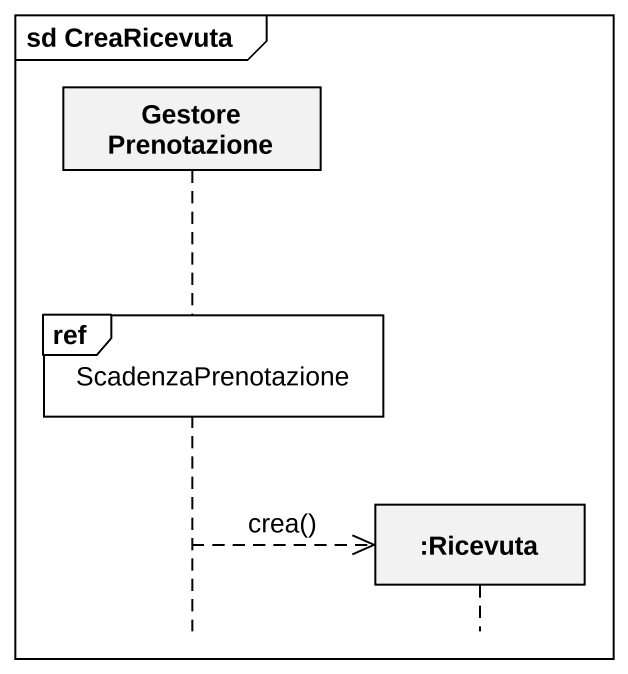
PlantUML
@startuml
mainframe sd CreaRicevuta
hide footbox
participant "Gestore Prenotazione" as Gestore_Prenotazione
participant ":Ricevuta" as Ricevuta

ref over Gestore_Prenotazione : ScadenzaPrenotazione
Gestore_Prenotazione -->> Ricevuta ** : crea()
@enduml
